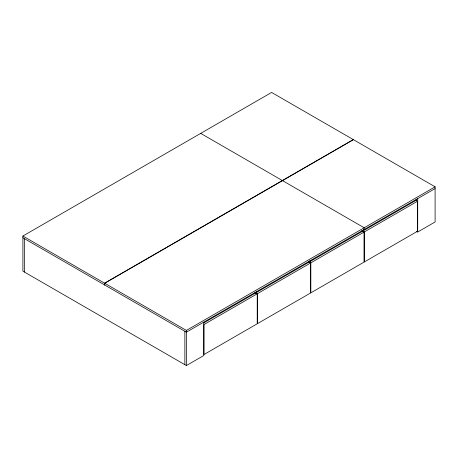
<?xml version="1.0" encoding="UTF-8"?>
<svg xmlns="http://www.w3.org/2000/svg" width="458" height="458" viewBox="0 0 458 458"><rect width="100%" height="100%" fill="white"/><g stroke="black" fill="none" stroke-linecap="round" stroke-linejoin="round"><path stroke-width="0.69" d="M22.9 236.03L271.611 92.436L353.267 139.581L104.556 283.176L22.9 236.03L22.9 271.176L186.389 365.564L203.781 355.522L203.781 322.134M104.733 285.031L104.733 283.273L353.444 139.679L435.1 186.824L435.1 221.97L417.707 232.011L416.694 231.427M104.733 283.273L186.389 330.418L435.1 186.824M435.1 188.581L186.389 332.176L22.9 237.788M203.673 322.947L255.696 292.914L257.219 293.79L257.219 323.789L203.953 354.544L203.953 324.545L257.219 293.79M257.39 293.692L310.656 262.938L310.656 292.937L257.39 323.692L257.39 293.692L255.873 292.811L309.133 262.062L310.656 262.938M310.833 262.84L364.093 232.086L364.093 262.085L310.833 292.839L310.833 262.84L309.31 261.959L362.576 231.21L364.093 232.086M364.27 231.988L417.536 201.234L417.536 231.233L364.27 261.987L364.27 231.988L362.747 231.107L416.013 200.358L417.536 201.234M200.696 133.381L282.351 180.526M282.523 180.624L364.184 227.769L364.184 229.527M417.707 198.623L417.707 232.011M416.185 199.167L416.185 200.587M363.423 229.63L363.423 231.05M361.9 230.506L361.9 231.931M309.986 260.482L309.986 261.902M308.463 261.363L308.463 262.783M256.543 291.334L256.543 292.754M255.782 292.238L255.782 293.492M255.026 292.215L255.026 293.635M186.389 330.418L186.389 365.564M184.866 331.294L184.866 364.683M104.556 283.176L104.556 284.933M24.423 238.664L24.423 272.052"/></g></svg>
